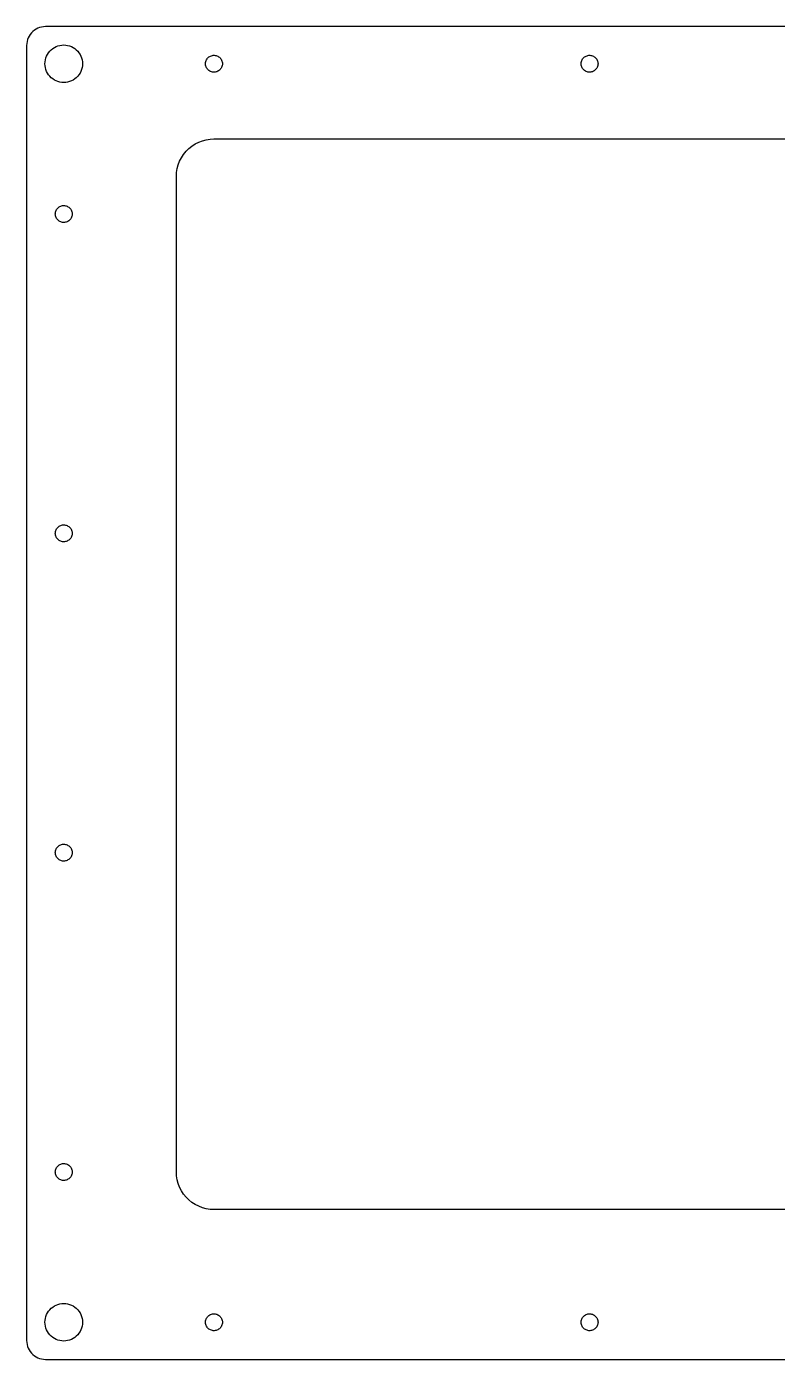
# Model space of a CAD drawing. Header units: metres. Extents: x -200 to 200, y -177 to 177.
# Drawn here: x -199.9 to 0, y -177.4 to 177.4 of the extents above; entities that cross this region are included whole.
import ezdxf

# ---------------------------------------------------------------- set-up
doc = ezdxf.new("R2010")
doc.units = ezdxf.units.M

msp = doc.modelspace()

# ---------------------------------------------------------------- linework, layer by layer
for p, q in [((-194.875, 177.375), (-195.398, 177.348)), ((194.875, 177.375), (-194.875, 177.375)), ((-199.63, 173.92), (-199.766, 173.415)), ((-199.443, 174.409), (-199.63, 173.92)), ((-199.205, 174.875), (-199.443, 174.409)), ((-198.92, 175.314), (-199.205, 174.875)), ((-198.591, 175.721), (-198.92, 175.314)), ((-198.221, 176.091), (-198.591, 175.721)), ((-197.814, 176.42), (-198.221, 176.091)), ((-197.375, 176.705), (-197.814, 176.42)), ((-196.909, 176.943), (-197.375, 176.705)), ((-196.42, 177.13), (-196.909, 176.943)), ((-195.915, 177.266), (-196.42, 177.13)), ((-195.398, 177.348), (-195.915, 177.266)), ((-199.848, 172.898), (-199.875, 172.375)), ((-199.875, 172.375), (-199.875, -172.375)), ((-199.766, 173.415), (-199.848, 172.898)), ((-194.33, 170), (-194.045, 170.439)), ((-194.045, 170.439), (-193.716, 170.846)), ((-193.716, 170.846), (-193.346, 171.216)), ((-193.346, 171.216), (-192.939, 171.545)), ((-192.939, 171.545), (-192.5, 171.83)), ((-192.5, 171.83), (-192.034, 172.068)), ((-192.034, 172.068), (-191.545, 172.255)), ((-191.545, 172.255), (-191.04, 172.391)), ((-191.04, 172.391), (-190.523, 172.473)), ((-190.523, 172.473), (-190, 172.5)), ((-190, 172.5), (-189.477, 172.473)), ((-189.477, 172.473), (-188.96, 172.391)), ((-188.96, 172.391), (-188.455, 172.255)), ((-188.455, 172.255), (-187.966, 172.068)), ((-187.966, 172.068), (-187.5, 171.83)), ((-187.5, 171.83), (-187.061, 171.545)), ((-187.061, 171.545), (-186.654, 171.216)), ((-186.654, 171.216), (-186.284, 170.846)), ((-186.284, 170.846), (-185.955, 170.439)), ((-185.955, 170.439), (-185.67, 170)), ((-195, 167.5), (-194.973, 168.023)), ((-194.973, 166.977), (-195, 167.5)), ((-194.973, 168.023), (-194.891, 168.54)), ((-194.891, 166.46), (-194.973, 166.977)), ((-194.891, 168.54), (-194.755, 169.045)), ((-194.755, 169.045), (-194.568, 169.534)), ((-194.568, 169.534), (-194.33, 170)), ((-185.67, 170), (-185.432, 169.534)), ((-185.432, 169.534), (-185.245, 169.045)), ((-185.245, 169.045), (-185.109, 168.54)), ((-185.109, 168.54), (-185.027, 168.023)), ((-185.027, 166.977), (-185.109, 166.46)), ((-185.027, 168.023), (-185, 167.5)), ((-185, 167.5), (-185.027, 166.977)), ((-152.247, 167.624), (-152.219, 167.87)), ((-152.247, 167.376), (-152.247, 167.624)), ((-152.219, 167.13), (-152.247, 167.376)), ((-152.219, 167.87), (-152.165, 168.112)), ((-152.165, 166.888), (-152.219, 167.13)), ((-152.165, 168.112), (-152.085, 168.347)), ((-152.085, 166.653), (-152.165, 166.888)), ((-152.085, 168.347), (-151.979, 168.571)), ((-151.979, 168.571), (-151.849, 168.782)), ((-151.849, 168.782), (-151.697, 168.978)), ((-151.697, 168.978), (-151.524, 169.155)), ((-151.524, 169.155), (-151.333, 169.313)), ((-151.333, 169.313), (-151.125, 169.449)), ((-151.125, 169.449), (-150.904, 169.56)), ((-150.904, 169.56), (-150.672, 169.647)), ((-150.672, 169.647), (-150.431, 169.708)), ((-150.431, 169.708), (-150.186, 169.742)), ((-150.186, 169.742), (-149.938, 169.749)), ((-149.938, 169.749), (-149.691, 169.729)), ((-149.691, 169.729), (-149.448, 169.681)), ((-149.448, 169.681), (-149.211, 169.607)), ((-149.211, 169.607), (-148.984, 169.508)), ((-148.984, 169.508), (-148.769, 169.384)), ((-148.769, 169.384), (-148.57, 169.237)), ((-148.57, 169.237), (-148.387, 169.069)), ((-148.387, 169.069), (-148.224, 168.882)), ((-148.224, 168.882), (-148.083, 168.678)), ((-148.083, 168.678), (-147.965, 168.46)), ((-147.965, 168.46), (-147.872, 168.231)), ((-147.872, 166.769), (-147.965, 166.54)), ((-147.872, 168.231), (-147.804, 167.992)), ((-147.804, 167.008), (-147.872, 166.769)), ((-147.804, 167.992), (-147.764, 167.748)), ((-147.764, 167.252), (-147.804, 167.008)), ((-147.764, 167.748), (-147.75, 167.5)), ((-147.75, 167.5), (-147.764, 167.252)), ((-52.2466, 167.624), (-52.2193, 167.87)), ((-52.2466, 167.376), (-52.2466, 167.624)), ((-52.2193, 167.13), (-52.2466, 167.376)), ((-52.2193, 167.87), (-52.1651, 168.112)), ((-52.1651, 166.888), (-52.2193, 167.13)), ((-52.1651, 168.112), (-52.0846, 168.347)), ((-52.0846, 166.653), (-52.1651, 166.888)), ((-52.0846, 168.347), (-51.9788, 168.571)), ((-51.9788, 168.571), (-51.849, 168.782)), ((-51.849, 168.782), (-51.6967, 168.978)), ((-51.6967, 168.978), (-51.5239, 169.155)), ((-51.5239, 169.155), (-51.3325, 169.313)), ((-51.3325, 169.313), (-51.125, 169.449)), ((-51.125, 169.449), (-50.9038, 169.56)), ((-50.9038, 169.56), (-50.6716, 169.647)), ((-50.6716, 169.647), (-50.4314, 169.708)), ((-50.4314, 169.708), (-50.1858, 169.742)), ((-50.1858, 169.742), (-49.938, 169.749)), ((-49.938, 169.749), (-49.6909, 169.729)), ((-49.6909, 169.729), (-49.4476, 169.681)), ((-49.4476, 169.681), (-49.2111, 169.607)), ((-49.2111, 169.607), (-48.984, 169.508)), ((-48.984, 169.508), (-48.7694, 169.384)), ((-48.7694, 169.384), (-48.5696, 169.237)), ((-48.5696, 169.237), (-48.3872, 169.069)), ((-48.3872, 169.069), (-48.2244, 168.882)), ((-48.2244, 168.882), (-48.0832, 168.678)), ((-48.0832, 168.678), (-47.9652, 168.46)), ((-47.9652, 168.46), (-47.8719, 168.231)), ((-47.8719, 166.769), (-47.9652, 166.54)), ((-47.8719, 168.231), (-47.8045, 167.992)), ((-47.8045, 167.008), (-47.8719, 166.769)), ((-47.8045, 167.992), (-47.7637, 167.748)), ((-47.7637, 167.252), (-47.8045, 167.008)), ((-47.7637, 167.748), (-47.75, 167.5)), ((-47.75, 167.5), (-47.7637, 167.252)), ((-194.755, 165.955), (-194.891, 166.46)), ((-194.568, 165.466), (-194.755, 165.955)), ((-194.33, 165), (-194.568, 165.466)), ((-194.045, 164.561), (-194.33, 165)), ((-193.716, 164.154), (-194.045, 164.561)), ((-193.346, 163.784), (-193.716, 164.154)), ((-192.939, 163.455), (-193.346, 163.784)), ((-192.5, 163.17), (-192.939, 163.455)), ((-187.061, 163.455), (-187.5, 163.17)), ((-186.654, 163.784), (-187.061, 163.455)), ((-186.284, 164.154), (-186.654, 163.784)), ((-185.955, 164.561), (-186.284, 164.154)), ((-185.67, 165), (-185.955, 164.561)), ((-185.432, 165.466), (-185.67, 165)), ((-185.245, 165.955), (-185.432, 165.466)), ((-185.109, 166.46), (-185.245, 165.955)), ((-151.979, 166.429), (-152.085, 166.653)), ((-151.849, 166.218), (-151.979, 166.429)), ((-151.697, 166.022), (-151.849, 166.218)), ((-151.524, 165.845), (-151.697, 166.022)), ((-151.333, 165.687), (-151.524, 165.845)), ((-151.125, 165.551), (-151.333, 165.687)), ((-150.904, 165.44), (-151.125, 165.551)), ((-150.672, 165.353), (-150.904, 165.44)), ((-150.431, 165.292), (-150.672, 165.353)), ((-150.186, 165.258), (-150.431, 165.292)), ((-149.938, 165.251), (-150.186, 165.258)), ((-149.691, 165.271), (-149.938, 165.251)), ((-149.448, 165.319), (-149.691, 165.271)), ((-149.211, 165.393), (-149.448, 165.319)), ((-148.984, 165.492), (-149.211, 165.393)), ((-148.769, 165.616), (-148.984, 165.492)), ((-148.57, 165.763), (-148.769, 165.616)), ((-148.387, 165.931), (-148.57, 165.763)), ((-148.224, 166.118), (-148.387, 165.931)), ((-148.083, 166.322), (-148.224, 166.118)), ((-147.965, 166.54), (-148.083, 166.322)), ((-51.9788, 166.429), (-52.0846, 166.653)), ((-51.849, 166.218), (-51.9788, 166.429)), ((-51.6967, 166.022), (-51.849, 166.218)), ((-51.5239, 165.845), (-51.6967, 166.022)), ((-51.3325, 165.687), (-51.5239, 165.845)), ((-51.125, 165.551), (-51.3325, 165.687)), ((-50.9038, 165.44), (-51.125, 165.551)), ((-50.6716, 165.353), (-50.9038, 165.44)), ((-50.4314, 165.292), (-50.6716, 165.353)), ((-50.1858, 165.258), (-50.4314, 165.292)), ((-49.938, 165.251), (-50.1858, 165.258)), ((-49.6909, 165.271), (-49.938, 165.251)), ((-49.4476, 165.319), (-49.6909, 165.271)), ((-49.2111, 165.393), (-49.4476, 165.319)), ((-48.984, 165.492), (-49.2111, 165.393)), ((-48.7694, 165.616), (-48.984, 165.492)), ((-48.5696, 165.763), (-48.7694, 165.616)), ((-48.3872, 165.931), (-48.5696, 165.763)), ((-48.2244, 166.118), (-48.3872, 165.931)), ((-48.0832, 166.322), (-48.2244, 166.118)), ((-47.9652, 166.54), (-48.0832, 166.322)), ((-192.034, 162.932), (-192.5, 163.17)), ((-191.545, 162.745), (-192.034, 162.932)), ((-191.04, 162.609), (-191.545, 162.745)), ((-190.523, 162.527), (-191.04, 162.609)), ((-190, 162.5), (-190.523, 162.527)), ((-189.477, 162.527), (-190, 162.5)), ((-188.96, 162.609), (-189.477, 162.527)), ((-188.455, 162.745), (-188.96, 162.609)), ((-187.966, 162.932), (-188.455, 162.745)), ((-187.5, 163.17), (-187.966, 162.932)), ((-156.691, 144.931), (-155.878, 145.59)), ((-155.878, 145.59), (-155, 146.16)), ((-155, 146.16), (-154.067, 146.635)), ((-154.067, 146.635), (-153.09, 147.011)), ((-153.09, 147.011), (-152.079, 147.281)), ((-152.079, 147.281), (-151.045, 147.445)), ((-151.045, 147.445), (-150, 147.5)), ((-150, 147.5), (150, 147.5)), ((-159.135, 141.567), (-158.66, 142.5)), ((-158.66, 142.5), (-158.09, 143.378)), ((-158.09, 143.378), (-157.431, 144.191)), ((-157.431, 144.191), (-156.691, 144.931)), ((-160, 137.5), (-159.945, 138.545)), ((-159.945, 138.545), (-159.781, 139.579)), ((-159.781, 139.579), (-159.511, 140.59)), ((-159.511, 140.59), (-159.135, 141.567)), ((-160, -127.5), (-160, 137.5)), ((-192.25, 127.5), (-192.236, 127.748)), ((-192.236, 127.748), (-192.196, 127.992)), ((-192.196, 127.992), (-192.128, 128.231)), ((-192.128, 128.231), (-192.035, 128.46)), ((-192.035, 128.46), (-191.917, 128.678)), ((-191.917, 128.678), (-191.776, 128.882)), ((-191.776, 128.882), (-191.613, 129.069)), ((-191.613, 129.069), (-191.43, 129.237)), ((-191.43, 129.237), (-191.231, 129.384)), ((-191.231, 129.384), (-191.016, 129.508)), ((-191.016, 129.508), (-190.789, 129.607)), ((-190.789, 129.607), (-190.552, 129.681)), ((-190.552, 129.681), (-190.309, 129.729)), ((-190.309, 129.729), (-190.062, 129.749)), ((-190.062, 129.749), (-189.814, 129.742)), ((-189.814, 129.742), (-189.569, 129.708)), ((-189.569, 129.708), (-189.328, 129.647)), ((-189.328, 129.647), (-189.096, 129.56)), ((-189.096, 129.56), (-188.875, 129.449)), ((-188.875, 129.449), (-188.667, 129.313)), ((-188.667, 129.313), (-188.476, 129.155)), ((-188.476, 129.155), (-188.303, 128.978)), ((-188.303, 128.978), (-188.151, 128.782)), ((-188.151, 128.782), (-188.021, 128.571)), ((-188.021, 128.571), (-187.915, 128.347)), ((-187.915, 128.347), (-187.835, 128.112)), ((-187.835, 128.112), (-187.781, 127.87)), ((-187.781, 127.87), (-187.753, 127.624)), ((-192.236, 127.252), (-192.25, 127.5)), ((-192.196, 127.008), (-192.236, 127.252)), ((-192.128, 126.769), (-192.196, 127.008)), ((-192.035, 126.54), (-192.128, 126.769)), ((-191.917, 126.322), (-192.035, 126.54)), ((-191.776, 126.118), (-191.917, 126.322)), ((-191.613, 125.931), (-191.776, 126.118)), ((-191.43, 125.763), (-191.613, 125.931)), ((-191.231, 125.616), (-191.43, 125.763)), ((-191.016, 125.492), (-191.231, 125.616)), ((-190.789, 125.393), (-191.016, 125.492)), ((-190.552, 125.319), (-190.789, 125.393)), ((-190.309, 125.271), (-190.552, 125.319)), ((-190.062, 125.251), (-190.309, 125.271)), ((-189.814, 125.258), (-190.062, 125.251)), ((-189.569, 125.292), (-189.814, 125.258)), ((-189.328, 125.353), (-189.569, 125.292)), ((-189.096, 125.439), (-189.328, 125.353)), ((-188.875, 125.551), (-189.096, 125.439)), ((-188.667, 125.687), (-188.875, 125.551)), ((-188.476, 125.845), (-188.667, 125.687)), ((-188.303, 126.022), (-188.476, 125.845)), ((-188.151, 126.218), (-188.303, 126.022)), ((-188.021, 126.429), (-188.151, 126.218)), ((-187.915, 126.653), (-188.021, 126.429)), ((-187.835, 126.888), (-187.915, 126.653)), ((-187.781, 127.13), (-187.835, 126.888)), ((-187.753, 127.376), (-187.781, 127.13)), ((-187.753, 127.624), (-187.753, 127.376)), ((-192.25, 42.5), (-192.236, 42.7475)), ((-192.236, 42.7475), (-192.196, 42.992)), ((-192.196, 42.992), (-192.128, 43.2306)), ((-192.128, 43.2306), (-192.035, 43.4602)), ((-192.035, 43.4602), (-191.917, 43.6783)), ((-191.917, 43.6783), (-191.776, 43.882)), ((-191.776, 43.882), (-191.613, 44.0689)), ((-191.613, 44.0689), (-191.43, 44.2368)), ((-191.43, 44.2368), (-191.231, 44.3836)), ((-191.231, 44.3836), (-191.016, 44.5076)), ((-191.016, 44.5076), (-190.789, 44.6071)), ((-190.789, 44.6071), (-190.552, 44.6812)), ((-190.552, 44.6812), (-190.309, 44.7287)), ((-190.309, 44.7287), (-190.062, 44.7491)), ((-190.062, 44.7491), (-189.814, 44.7423)), ((-189.814, 44.7423), (-189.569, 44.7083)), ((-189.569, 44.7083), (-189.328, 44.6474)), ((-189.328, 44.6474), (-189.096, 44.5605)), ((-189.096, 44.5605), (-188.875, 44.4485)), ((-188.875, 44.4485), (-188.667, 44.313)), ((-188.667, 44.313), (-188.476, 44.1554)), ((-188.476, 44.1554), (-188.303, 43.9777)), ((-188.303, 43.9777), (-188.151, 43.7821)), ((-188.151, 43.7821), (-188.021, 43.5709)), ((-188.021, 43.5709), (-187.915, 43.3467)), ((-187.915, 43.3467), (-187.835, 43.1122)), ((-187.835, 43.1122), (-187.781, 42.8703)), ((-187.781, 42.8703), (-187.753, 42.6239)), ((-187.753, 42.6239), (-187.753, 42.3761)), ((-192.236, 42.2525), (-192.25, 42.5)), ((-192.196, 42.008), (-192.236, 42.2525)), ((-192.128, 41.7694), (-192.196, 42.008)), ((-192.035, 41.5397), (-192.128, 41.7694)), ((-191.917, 41.3217), (-192.035, 41.5397)), ((-191.776, 41.118), (-191.917, 41.3217)), ((-191.613, 40.9311), (-191.776, 41.118)), ((-191.43, 40.7632), (-191.613, 40.9311)), ((-191.231, 40.6164), (-191.43, 40.7632)), ((-191.016, 40.4924), (-191.231, 40.6164)), ((-190.789, 40.3928), (-191.016, 40.4924)), ((-190.552, 40.3188), (-190.789, 40.3928)), ((-190.309, 40.2713), (-190.552, 40.3188)), ((-190.062, 40.2509), (-190.309, 40.2713)), ((-189.814, 40.2577), (-190.062, 40.2509)), ((-189.569, 40.2917), (-189.814, 40.2577)), ((-189.328, 40.3526), (-189.569, 40.2917)), ((-189.096, 40.4395), (-189.328, 40.3526)), ((-188.875, 40.5514), (-189.096, 40.4395)), ((-188.667, 40.687), (-188.875, 40.5514)), ((-188.476, 40.8446), (-188.667, 40.687)), ((-188.303, 41.0223), (-188.476, 40.8446)), ((-188.151, 41.2179), (-188.303, 41.0223)), ((-188.021, 41.4291), (-188.151, 41.2179)), ((-187.915, 41.6533), (-188.021, 41.4291)), ((-187.835, 41.8878), (-187.915, 41.6533)), ((-187.781, 42.1297), (-187.835, 41.8878)), ((-187.753, 42.3761), (-187.781, 42.1297)), ((-192.25, -42.5), (-192.236, -42.2525)), ((-192.236, -42.7475), (-192.25, -42.5)), ((-192.236, -42.2525), (-192.196, -42.008)), ((-192.196, -42.008), (-192.128, -41.7694)), ((-192.128, -41.7694), (-192.035, -41.5397)), ((-192.035, -41.5397), (-191.917, -41.3217)), ((-191.917, -41.3217), (-191.776, -41.118)), ((-191.776, -41.118), (-191.613, -40.9311)), ((-191.613, -40.9311), (-191.43, -40.7632)), ((-191.43, -40.7632), (-191.231, -40.6164)), ((-191.231, -40.6164), (-191.016, -40.4924)), ((-191.016, -40.4924), (-190.789, -40.3928)), ((-190.789, -40.3928), (-190.552, -40.3188)), ((-190.552, -40.3188), (-190.309, -40.2713)), ((-190.309, -40.2713), (-190.062, -40.2509)), ((-190.062, -40.2509), (-189.814, -40.2577)), ((-189.814, -40.2577), (-189.569, -40.2917)), ((-189.569, -40.2917), (-189.328, -40.3526)), ((-189.328, -40.3526), (-189.096, -40.4395)), ((-189.096, -40.4395), (-188.875, -40.5514)), ((-188.875, -40.5514), (-188.667, -40.687)), ((-188.667, -40.687), (-188.476, -40.8446)), ((-188.476, -40.8446), (-188.303, -41.0223)), ((-188.303, -41.0223), (-188.151, -41.2179)), ((-188.151, -41.2179), (-188.021, -41.4291)), ((-188.021, -41.4291), (-187.915, -41.6533)), ((-187.915, -41.6533), (-187.835, -41.8878)), ((-187.835, -41.8878), (-187.781, -42.1297)), ((-187.781, -42.1297), (-187.753, -42.3761)), ((-187.753, -42.3761), (-187.753, -42.6239)), ((-192.196, -42.992), (-192.236, -42.7475)), ((-192.128, -43.2306), (-192.196, -42.992)), ((-192.035, -43.4602), (-192.128, -43.2306)), ((-191.917, -43.6783), (-192.035, -43.4602)), ((-191.776, -43.882), (-191.917, -43.6783)), ((-191.613, -44.0689), (-191.776, -43.882)), ((-191.43, -44.2368), (-191.613, -44.0689)), ((-191.231, -44.3836), (-191.43, -44.2368)), ((-191.016, -44.5076), (-191.231, -44.3836)), ((-190.789, -44.6071), (-191.016, -44.5076)), ((-190.552, -44.6812), (-190.789, -44.6071)), ((-190.309, -44.7287), (-190.552, -44.6812)), ((-190.062, -44.7491), (-190.309, -44.7287)), ((-189.814, -44.7423), (-190.062, -44.7491)), ((-189.569, -44.7083), (-189.814, -44.7423)), ((-189.328, -44.6474), (-189.569, -44.7083)), ((-189.096, -44.5605), (-189.328, -44.6474)), ((-188.875, -44.4485), (-189.096, -44.5605)), ((-188.667, -44.313), (-188.875, -44.4485)), ((-188.476, -44.1554), (-188.667, -44.313)), ((-188.303, -43.9777), (-188.476, -44.1554)), ((-188.151, -43.7821), (-188.303, -43.9777)), ((-188.021, -43.5709), (-188.151, -43.7821)), ((-187.915, -43.3467), (-188.021, -43.5709)), ((-187.835, -43.1122), (-187.915, -43.3467)), ((-187.781, -42.8703), (-187.835, -43.1122)), ((-187.753, -42.6239), (-187.781, -42.8703)), ((-192.25, -127.5), (-192.236, -127.252)), ((-192.236, -127.748), (-192.25, -127.5)), ((-192.236, -127.252), (-192.196, -127.008)), ((-192.196, -127.008), (-192.128, -126.769)), ((-192.128, -126.769), (-192.035, -126.54)), ((-192.035, -126.54), (-191.917, -126.322)), ((-191.917, -126.322), (-191.776, -126.118)), ((-191.776, -126.118), (-191.613, -125.931)), ((-191.613, -125.931), (-191.43, -125.763)), ((-191.43, -125.763), (-191.231, -125.616)), ((-191.231, -125.616), (-191.016, -125.492)), ((-191.016, -125.492), (-190.789, -125.393)), ((-190.789, -125.393), (-190.552, -125.319)), ((-190.552, -125.319), (-190.309, -125.271)), ((-190.309, -125.271), (-190.062, -125.251)), ((-190.062, -125.251), (-189.814, -125.258)), ((-189.814, -125.258), (-189.569, -125.292)), ((-189.569, -125.292), (-189.328, -125.353)), ((-189.328, -125.353), (-189.096, -125.439)), ((-189.096, -125.439), (-188.875, -125.551)), ((-188.875, -125.551), (-188.667, -125.687)), ((-188.667, -125.687), (-188.476, -125.845)), ((-188.476, -125.845), (-188.303, -126.022)), ((-188.303, -126.022), (-188.151, -126.218)), ((-188.151, -126.218), (-188.021, -126.429)), ((-188.021, -126.429), (-187.915, -126.653)), ((-187.915, -126.653), (-187.835, -126.888)), ((-187.835, -126.888), (-187.781, -127.13)), ((-187.781, -127.13), (-187.753, -127.376)), ((-187.753, -127.624), (-187.781, -127.87)), ((-187.753, -127.376), (-187.753, -127.624)), ((-159.945, -128.545), (-160, -127.5)), ((-192.196, -127.992), (-192.236, -127.748)), ((-192.128, -128.231), (-192.196, -127.992)), ((-192.035, -128.46), (-192.128, -128.231)), ((-191.917, -128.678), (-192.035, -128.46)), ((-191.776, -128.882), (-191.917, -128.678)), ((-191.613, -129.069), (-191.776, -128.882)), ((-191.43, -129.237), (-191.613, -129.069)), ((-191.231, -129.384), (-191.43, -129.237)), ((-191.016, -129.508), (-191.231, -129.384)), ((-190.789, -129.607), (-191.016, -129.508)), ((-190.552, -129.681), (-190.789, -129.607)), ((-190.309, -129.729), (-190.552, -129.681)), ((-190.062, -129.749), (-190.309, -129.729)), ((-189.814, -129.742), (-190.062, -129.749)), ((-189.569, -129.708), (-189.814, -129.742)), ((-189.328, -129.647), (-189.569, -129.708)), ((-189.096, -129.56), (-189.328, -129.647)), ((-188.875, -129.449), (-189.096, -129.56)), ((-188.667, -129.313), (-188.875, -129.449)), ((-188.476, -129.155), (-188.667, -129.313)), ((-188.303, -128.978), (-188.476, -129.155)), ((-188.151, -128.782), (-188.303, -128.978)), ((-188.021, -128.571), (-188.151, -128.782)), ((-187.915, -128.347), (-188.021, -128.571)), ((-187.835, -128.112), (-187.915, -128.347)), ((-187.781, -127.87), (-187.835, -128.112)), ((-159.781, -129.579), (-159.945, -128.545)), ((-159.511, -130.59), (-159.781, -129.579)), ((-159.135, -131.567), (-159.511, -130.59)), ((-158.66, -132.5), (-159.135, -131.567)), ((-158.09, -133.378), (-158.66, -132.5)), ((-157.431, -134.191), (-158.09, -133.378)), ((-156.691, -134.931), (-157.431, -134.191)), ((-155.878, -135.59), (-156.691, -134.931)), ((-155, -136.16), (-155.878, -135.59)), ((-154.067, -136.635), (-155, -136.16)), ((-153.09, -137.011), (-154.067, -136.635)), ((-152.079, -137.281), (-153.09, -137.011)), ((-151.045, -137.445), (-152.079, -137.281)), ((-150, -137.5), (-151.045, -137.445)), ((150, -137.5), (-150, -137.5)), ((-192.939, -163.455), (-192.5, -163.17)), ((-192.5, -163.17), (-192.034, -162.932)), ((-192.034, -162.932), (-191.545, -162.745)), ((-191.545, -162.745), (-191.04, -162.609)), ((-191.04, -162.609), (-190.523, -162.527)), ((-190.523, -162.527), (-190, -162.5)), ((-190, -162.5), (-189.477, -162.527)), ((-189.477, -162.527), (-188.96, -162.609)), ((-188.96, -162.609), (-188.455, -162.745)), ((-188.455, -162.745), (-187.966, -162.932)), ((-187.966, -162.932), (-187.5, -163.17)), ((-187.5, -163.17), (-187.061, -163.455)), ((-194.973, -166.977), (-194.891, -166.46)), ((-194.891, -166.46), (-194.755, -165.955)), ((-194.755, -165.955), (-194.568, -165.466)), ((-194.568, -165.466), (-194.33, -165)), ((-194.33, -165), (-194.045, -164.561)), ((-194.045, -164.561), (-193.716, -164.154)), ((-193.716, -164.154), (-193.346, -163.784)), ((-193.346, -163.784), (-192.939, -163.455)), ((-187.061, -163.455), (-186.654, -163.784)), ((-186.654, -163.784), (-186.284, -164.154)), ((-186.284, -164.154), (-185.955, -164.561)), ((-185.955, -164.561), (-185.67, -165)), ((-185.67, -165), (-185.432, -165.466)), ((-185.432, -165.466), (-185.245, -165.955)), ((-185.245, -165.955), (-185.109, -166.46)), ((-185.109, -166.46), (-185.027, -166.977)), ((-152.165, -166.888), (-152.085, -166.653)), ((-152.085, -166.653), (-151.979, -166.429)), ((-151.979, -166.429), (-151.849, -166.218)), ((-151.849, -166.218), (-151.697, -166.022)), ((-151.697, -166.022), (-151.524, -165.845)), ((-151.524, -165.845), (-151.333, -165.687)), ((-151.333, -165.687), (-151.125, -165.551)), ((-151.125, -165.551), (-150.904, -165.44)), ((-150.904, -165.44), (-150.672, -165.353)), ((-150.672, -165.353), (-150.431, -165.292)), ((-150.431, -165.292), (-150.186, -165.258)), ((-150.186, -165.258), (-149.938, -165.251)), ((-149.938, -165.251), (-149.691, -165.271)), ((-149.691, -165.271), (-149.448, -165.319)), ((-149.448, -165.319), (-149.211, -165.393)), ((-149.211, -165.393), (-148.984, -165.492)), ((-148.984, -165.492), (-148.769, -165.616)), ((-148.769, -165.616), (-148.57, -165.763)), ((-148.57, -165.763), (-148.387, -165.931)), ((-148.387, -165.931), (-148.224, -166.118)), ((-148.224, -166.118), (-148.083, -166.322)), ((-148.083, -166.322), (-147.965, -166.54)), ((-147.965, -166.54), (-147.872, -166.769)), ((-52.1651, -166.888), (-52.0846, -166.653)), ((-52.0846, -166.653), (-51.9788, -166.429)), ((-51.9788, -166.429), (-51.849, -166.218)), ((-51.849, -166.218), (-51.6967, -166.022)), ((-51.6967, -166.022), (-51.5239, -165.845)), ((-51.5239, -165.845), (-51.3325, -165.687)), ((-51.3325, -165.687), (-51.125, -165.551)), ((-51.125, -165.551), (-50.9038, -165.44)), ((-50.9038, -165.44), (-50.6716, -165.353)), ((-50.6716, -165.353), (-50.4314, -165.292)), ((-50.4314, -165.292), (-50.1858, -165.258)), ((-50.1858, -165.258), (-49.938, -165.251)), ((-49.938, -165.251), (-49.6909, -165.271)), ((-49.6909, -165.271), (-49.4476, -165.319)), ((-49.4476, -165.319), (-49.2111, -165.393)), ((-49.2111, -165.393), (-48.984, -165.492)), ((-48.984, -165.492), (-48.7694, -165.616)), ((-48.7694, -165.616), (-48.5696, -165.763)), ((-48.5696, -165.763), (-48.3872, -165.931)), ((-48.3872, -165.931), (-48.2244, -166.118)), ((-48.2244, -166.118), (-48.0832, -166.322)), ((-48.0832, -166.322), (-47.9652, -166.54)), ((-47.9652, -166.54), (-47.8719, -166.769)), ((-195, -167.5), (-194.973, -166.977)), ((-194.973, -168.023), (-195, -167.5)), ((-194.891, -168.54), (-194.973, -168.023)), ((-194.755, -169.045), (-194.891, -168.54)), ((-194.568, -169.534), (-194.755, -169.045)), ((-194.33, -170), (-194.568, -169.534)), ((-194.045, -170.439), (-194.33, -170)), ((-185.67, -170), (-185.955, -170.439)), ((-185.432, -169.534), (-185.67, -170)), ((-185.245, -169.045), (-185.432, -169.534)), ((-185.109, -168.54), (-185.245, -169.045)), ((-185.027, -168.023), (-185.109, -168.54)), ((-185.027, -166.977), (-185, -167.5)), ((-185, -167.5), (-185.027, -168.023)), ((-152.247, -167.376), (-152.219, -167.13)), ((-152.247, -167.624), (-152.247, -167.376)), ((-152.219, -167.87), (-152.247, -167.624)), ((-152.219, -167.13), (-152.165, -166.888)), ((-152.165, -168.112), (-152.219, -167.87)), ((-152.085, -168.347), (-152.165, -168.112)), ((-151.979, -168.571), (-152.085, -168.347)), ((-151.849, -168.782), (-151.979, -168.571)), ((-151.697, -168.978), (-151.849, -168.782)), ((-151.524, -169.155), (-151.697, -168.978)), ((-151.333, -169.313), (-151.524, -169.155)), ((-151.125, -169.449), (-151.333, -169.313)), ((-150.904, -169.56), (-151.125, -169.449)), ((-150.672, -169.647), (-150.904, -169.56)), ((-150.431, -169.708), (-150.672, -169.647)), ((-150.186, -169.742), (-150.431, -169.708)), ((-149.938, -169.749), (-150.186, -169.742)), ((-149.691, -169.729), (-149.938, -169.749)), ((-149.448, -169.681), (-149.691, -169.729)), ((-149.211, -169.607), (-149.448, -169.681)), ((-148.984, -169.508), (-149.211, -169.607)), ((-148.769, -169.384), (-148.984, -169.508)), ((-148.57, -169.237), (-148.769, -169.384)), ((-148.387, -169.069), (-148.57, -169.237)), ((-148.224, -168.882), (-148.387, -169.069)), ((-148.083, -168.678), (-148.224, -168.882)), ((-147.965, -168.46), (-148.083, -168.678)), ((-147.872, -168.231), (-147.965, -168.46)), ((-147.872, -166.769), (-147.804, -167.008)), ((-147.804, -167.992), (-147.872, -168.231)), ((-147.804, -167.008), (-147.764, -167.252)), ((-147.764, -167.748), (-147.804, -167.992)), ((-147.764, -167.252), (-147.75, -167.5)), ((-147.75, -167.5), (-147.764, -167.748)), ((-52.2466, -167.376), (-52.2193, -167.13)), ((-52.2466, -167.624), (-52.2466, -167.376)), ((-52.2193, -167.87), (-52.2466, -167.624)), ((-52.2193, -167.13), (-52.1651, -166.888)), ((-52.1651, -168.112), (-52.2193, -167.87)), ((-52.0846, -168.347), (-52.1651, -168.112)), ((-51.9788, -168.571), (-52.0846, -168.347)), ((-51.849, -168.782), (-51.9788, -168.571)), ((-51.6967, -168.978), (-51.849, -168.782)), ((-51.5239, -169.155), (-51.6967, -168.978)), ((-51.3325, -169.313), (-51.5239, -169.155)), ((-51.125, -169.449), (-51.3325, -169.313)), ((-50.9038, -169.56), (-51.125, -169.449)), ((-50.6716, -169.647), (-50.9038, -169.56)), ((-50.4314, -169.708), (-50.6716, -169.647)), ((-50.1858, -169.742), (-50.4314, -169.708)), ((-49.938, -169.749), (-50.1858, -169.742)), ((-49.6909, -169.729), (-49.938, -169.749)), ((-49.4476, -169.681), (-49.6909, -169.729)), ((-49.2111, -169.607), (-49.4476, -169.681)), ((-48.984, -169.508), (-49.2111, -169.607)), ((-48.7694, -169.384), (-48.984, -169.508)), ((-48.5696, -169.237), (-48.7694, -169.384)), ((-48.3872, -169.069), (-48.5696, -169.237)), ((-48.2244, -168.882), (-48.3872, -169.069)), ((-48.0832, -168.678), (-48.2244, -168.882)), ((-47.9652, -168.46), (-48.0832, -168.678)), ((-47.8719, -168.231), (-47.9652, -168.46)), ((-47.8719, -166.769), (-47.8045, -167.008)), ((-47.8045, -167.992), (-47.8719, -168.231)), ((-47.8045, -167.008), (-47.7637, -167.252)), ((-47.7637, -167.748), (-47.8045, -167.992)), ((-47.7637, -167.252), (-47.75, -167.5)), ((-47.75, -167.5), (-47.7637, -167.748)), ((-199.875, -172.375), (-199.848, -172.898)), ((-199.848, -172.898), (-199.766, -173.415)), ((-199.766, -173.415), (-199.63, -173.92)), ((-193.716, -170.846), (-194.045, -170.439)), ((-193.346, -171.216), (-193.716, -170.846)), ((-192.939, -171.545), (-193.346, -171.216)), ((-192.5, -171.83), (-192.939, -171.545)), ((-192.034, -172.068), (-192.5, -171.83)), ((-191.545, -172.255), (-192.034, -172.068)), ((-191.04, -172.391), (-191.545, -172.255)), ((-190.523, -172.473), (-191.04, -172.391)), ((-190, -172.5), (-190.523, -172.473)), ((-189.477, -172.473), (-190, -172.5)), ((-188.96, -172.391), (-189.477, -172.473)), ((-188.455, -172.255), (-188.96, -172.391)), ((-187.966, -172.068), (-188.455, -172.255)), ((-187.5, -171.83), (-187.966, -172.068)), ((-187.061, -171.545), (-187.5, -171.83)), ((-186.654, -171.216), (-187.061, -171.545)), ((-186.284, -170.846), (-186.654, -171.216)), ((-185.955, -170.439), (-186.284, -170.846)), ((-199.63, -173.92), (-199.443, -174.409)), ((-199.443, -174.409), (-199.205, -174.875)), ((-199.205, -174.875), (-198.92, -175.314)), ((-198.92, -175.314), (-198.591, -175.721)), ((-198.591, -175.721), (-198.221, -176.091)), ((-198.221, -176.091), (-197.814, -176.42)), ((-197.814, -176.42), (-197.375, -176.705)), ((-197.375, -176.705), (-196.909, -176.943)), ((-196.909, -176.943), (-196.42, -177.13)), ((-196.42, -177.13), (-195.915, -177.266)), ((-195.915, -177.266), (-195.398, -177.348)), ((-195.398, -177.348), (-194.875, -177.375)), ((-194.875, -177.375), (194.875, -177.375))]:
    msp.add_line(p, q)

doc.saveas('drawing.dxf')
